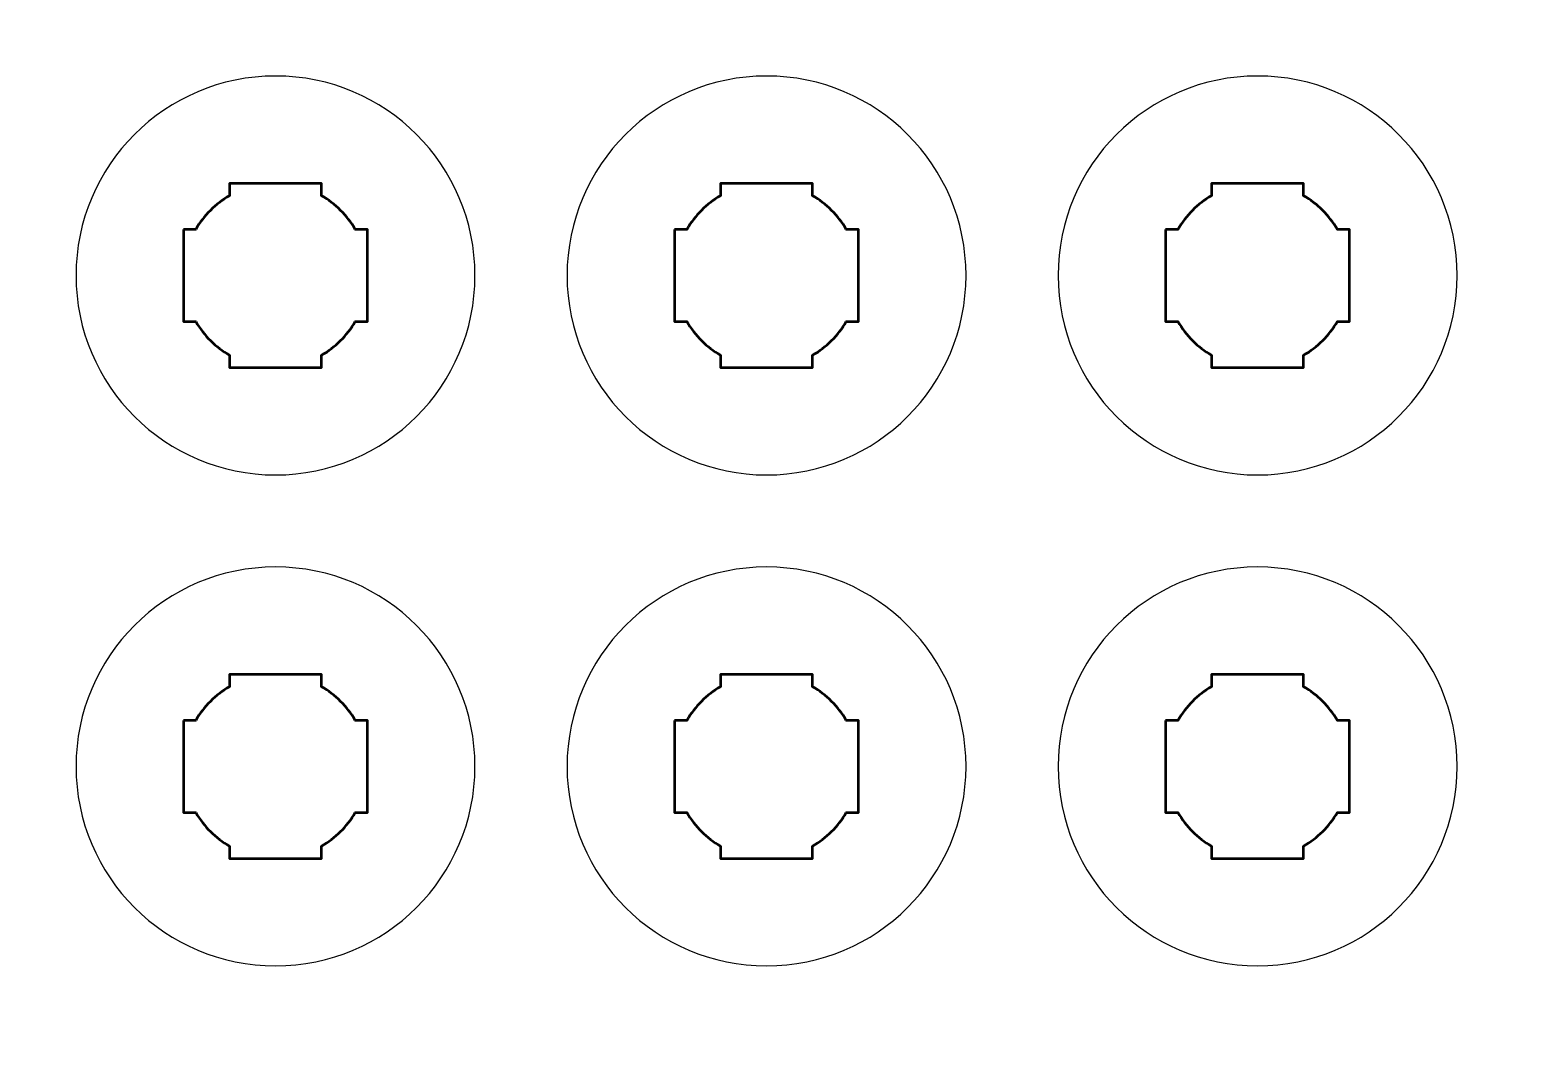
# Model space of a CAD drawing. Header units: centimetres. Extents: x -21 to 0, y -29.7 to 0.
# Drawn here: x -10.5 to -5.616, y -25.828 to -22.55 of the extents above; entities that cross this region are included whole.
import ezdxf

# ---------------------------------------------------------------- set-up
doc = ezdxf.new("R2010")
doc.units = ezdxf.units.CM
doc.header["$MEASUREMENT"] = 0
doc.layers.add('Layer 1', color=7, linetype='Continuous')

msp = doc.modelspace()

# ---------------------------------------------------------------- linework, layer by layer
at = {"layer": 'Layer 1', "color": 1, "lineweight": 53}
msp.add_open_spline([(-21.00003, -29.19995), (-21.00003, -29.19995), (-21.00003, -5.89992), (-21.00003, -5.89992), (-21.00003, -5.89992), (-21.00003, -5.81709), (-20.93286, -5.74992), (-20.85003, -5.74992), (-20.85003, -5.74992), (-20.7672, -5.74992), (-20.70003, -5.68275), (-20.70003, -5.59992), (-20.70003, -5.59992), (-20.70003, -5.51709), (-20.7672, -5.44992), (-20.85003, -5.44992), (-20.85003, -5.44992), (-20.93286, -5.44992), (-21.00003, -5.38275), (-21.00003, -5.29992), (-21.00003, -5.29992), (-21.00003, -5.21709), (-20.93286, -5.14992), (-20.85003, -5.14992), (-20.85003, -5.14992), (-20.7672, -5.14992), (-20.70003, -5.08275), (-20.70003, -4.99992), (-20.70003, -4.99992), (-20.70003, -4.91709), (-20.7672, -4.84992), (-20.85003, -4.84992), (-20.85003, -4.84992), (-20.93286, -4.84992), (-21.00003, -4.78275), (-21.00003, -4.69992), (-21.00003, -4.69992), (-21.00003, -4.61709), (-20.93286, -4.54992), (-20.85003, -4.54992), (-20.85003, -4.54992), (-20.7672, -4.54992), (-20.70003, -4.48275), (-20.70003, -4.39992), (-20.70003, -4.39992), (-20.70003, -4.31709), (-20.7672, -4.24992), (-20.85003, -4.24992), (-20.85003, -4.24992), (-20.93286, -4.24992), (-21.00003, -4.18275), (-21.00003, -4.09992), (-21.00003, -4.09992), (-21.00003, -4.01709), (-20.93286, -3.94992), (-20.85003, -3.94992), (-20.85003, -3.94992), (-20.7672, -3.94992), (-20.70003, -3.88275), (-20.70003, -3.79992), (-20.70003, -3.79992), (-20.70003, -3.71709), (-20.7672, -3.64992), (-20.85003, -3.64992), (-20.85003, -3.64992), (-20.93286, -3.64992), (-21.00003, -3.58275), (-21.00003, -3.49992), (-21.00003, -3.49992), (-21.00003, -3.41709), (-20.93286, -3.34992), (-20.85003, -3.34992), (-20.85003, -3.34992), (-20.7672, -3.34992), (-20.70003, -3.28275), (-20.70003, -3.19992), (-20.70003, -3.19992), (-20.70003, -3.11709), (-20.7672, -3.04992), (-20.85003, -3.04992), (-20.85003, -3.04992), (-20.93286, -3.04992), (-21.00003, -2.98275), (-21.00003, -2.89992), (-21.00003, -2.89992), (-21.00003, -2.81709), (-20.93286, -2.74992), (-20.85003, -2.74992), (-20.85003, -2.74992), (-20.7672, -2.74992), (-20.70003, -2.68275), (-20.70003, -2.59992), (-20.70003, -2.59992), (-20.70003, -2.51709), (-20.7672, -2.44992), (-20.85003, -2.44992), (-20.85003, -2.44992), (-20.93286, -2.44992), (-21.00003, -2.38275), (-21.00003, -2.29992), (-21.00003, -2.29992), (-21.00003, -2.21709), (-20.93286, -2.14992), (-20.85003, -2.14992), (-20.85003, -2.14992), (-20.7672, -2.14992), (-20.70003, -2.08275), (-20.70003, -1.99992), (-20.70003, -1.99992), (-20.70003, -1.91709), (-20.7672, -1.84992), (-20.85003, -1.84992), (-20.85003, -1.84992), (-20.93286, -1.84992), (-21.00003, -1.78275), (-21.00003, -1.69992), (-21.00003, -1.69992), (-21.00003, -1.61709), (-20.93286, -1.54992), (-20.85003, -1.54992), (-20.85003, -1.54992), (-20.7672, -1.54992), (-20.70003, -1.48275), (-20.70003, -1.39992), (-20.70003, -1.39992), (-20.70003, -1.31709), (-20.7672, -1.24992), (-20.85003, -1.24992), (-20.85003, -1.24992), (-20.93286, -1.24992), (-21.00003, -1.18275), (-21.00003, -1.09992), (-21.00003, -1.09992), (-21.00003, -1.09992), (-21.00003, -0.49992), (-21.00003, -0.49992), (-21.00003, -0.49992), (-21.00003, -0.22295), (-20.77694, 0.00004), (-20.49994, 0.00004), (-20.49994, 0.00004), (-20.49994, 0.00004), (-0.50008, 0.00004), (-0.50008, 0.00004), (-0.50008, 0.00004), (-0.22294, 0.00004), (0.00002, -0.22295), (0.00002, -0.49992), (0.00002, -0.49992), (0.00002, -0.49992), (0.00002, -29.19995), (0.00002, -29.19995), (0.00002, -29.19995), (0.00002, -29.47695), (-0.22294, -29.70004), (-0.50008, -29.70004), (-0.50008, -29.70004), (-0.50008, -29.70004), (-20.49994, -29.70004), (-20.49994, -29.70004), (-20.49994, -29.70004), (-20.77694, -29.70004), (-21.00003, -29.47695), (-21.00003, -29.19995)], degree=3, knots=[0, 0, 0, 0, 0.0243902, 0.0243902, 0.0243902, 0.0243902, 0.0487805, 0.0487805, 0.0487805, 0.0487805, 0.0731707, 0.0731707, 0.0731707, 0.0731707, 0.097561, 0.097561, 0.097561, 0.097561, 0.1219512, 0.1219512, 0.1219512, 0.1219512, 0.1463415, 0.1463415, 0.1463415, 0.1463415, 0.1707317, 0.1707317, 0.1707317, 0.1707317, 0.195122, 0.195122, 0.195122, 0.195122, 0.2195122, 0.2195122, 0.2195122, 0.2195122, 0.2439024, 0.2439024, 0.2439024, 0.2439024, 0.2682927, 0.2682927, 0.2682927, 0.2682927, 0.2926829, 0.2926829, 0.2926829, 0.2926829, 0.3170732, 0.3170732, 0.3170732, 0.3170732, 0.3414634, 0.3414634, 0.3414634, 0.3414634, 0.3658537, 0.3658537, 0.3658537, 0.3658537, 0.3902439, 0.3902439, 0.3902439, 0.3902439, 0.4146341, 0.4146341, 0.4146341, 0.4146341, 0.4390244, 0.4390244, 0.4390244, 0.4390244, 0.4634146, 0.4634146, 0.4634146, 0.4634146, 0.4878049, 0.4878049, 0.4878049, 0.4878049, 0.5121951, 0.5121951, 0.5121951, 0.5121951, 0.5365854, 0.5365854, 0.5365854, 0.5365854, 0.5609756, 0.5609756, 0.5609756, 0.5609756, 0.5853659, 0.5853659, 0.5853659, 0.5853659, 0.6097561, 0.6097561, 0.6097561, 0.6097561, 0.6341463, 0.6341463, 0.6341463, 0.6341463, 0.6585366, 0.6585366, 0.6585366, 0.6585366, 0.6829268, 0.6829268, 0.6829268, 0.6829268, 0.7073171, 0.7073171, 0.7073171, 0.7073171, 0.7317073, 0.7317073, 0.7317073, 0.7317073, 0.7560976, 0.7560976, 0.7560976, 0.7560976, 0.7804878, 0.7804878, 0.7804878, 0.7804878, 0.804878, 0.804878, 0.804878, 0.804878, 0.8292683, 0.8292683, 0.8292683, 0.8292683, 0.8536585, 0.8536585, 0.8536585, 0.8536585, 0.8780488, 0.8780488, 0.8780488, 0.8780488, 0.902439, 0.902439, 0.902439, 0.902439, 0.9268293, 0.9268293, 0.9268293, 0.9268293, 0.9512195, 0.9512195, 0.9512195, 0.9512195, 0.9756098, 0.9756098, 0.9756098, 0.9756098, 1, 1, 1, 1], dxfattribs=at)
at = {"layer": 'Layer 1', "color": 3, "lineweight": 25}
for points in [[(-9.05, -23.34999), (-9.05, -23.70918), (-9.34083, -24.00001), (-9.7, -24.00001), (-9.7, -24.00001), (-10.05893, -24.00001), (-10.35, -23.70918), (-10.35, -23.34999), (-10.35, -23.34999), (-10.35, -22.99106), (-10.05893, -22.69999), (-9.7, -22.69999), (-9.7, -22.69999), (-9.34083, -22.69999), (-9.05, -22.99106), (-9.05, -23.34999)], [(-7.45, -23.34999), (-7.45, -23.70918), (-7.74083, -24.00001), (-8.1, -24.00001), (-8.1, -24.00001), (-8.45893, -24.00001), (-8.75, -23.70918), (-8.75, -23.34999), (-8.75, -23.34999), (-8.75, -22.99106), (-8.45893, -22.69999), (-8.1, -22.69999), (-8.1, -22.69999), (-7.74083, -22.69999), (-7.45, -22.99106), (-7.45, -23.34999)], [(-5.85, -23.34999), (-5.85, -23.70918), (-6.14083, -24.00001), (-6.5, -24.00001), (-6.5, -24.00001), (-6.85893, -24.00001), (-7.15, -23.70918), (-7.15, -23.34999), (-7.15, -23.34999), (-7.15, -22.99106), (-6.85893, -22.69999), (-6.5, -22.69999), (-6.5, -22.69999), (-6.14083, -22.69999), (-5.85, -22.99106), (-5.85, -23.34999)], [(-9.05, -24.94999), (-9.05, -25.30918), (-9.34083, -25.60001), (-9.7, -25.60001), (-9.7, -25.60001), (-10.05893, -25.60001), (-10.35, -25.30918), (-10.35, -24.94999), (-10.35, -24.94999), (-10.35, -24.59106), (-10.05893, -24.29999), (-9.7, -24.29999), (-9.7, -24.29999), (-9.34083, -24.29999), (-9.05, -24.59106), (-9.05, -24.94999)], [(-7.45, -24.94999), (-7.45, -25.30918), (-7.74083, -25.60001), (-8.1, -25.60001), (-8.1, -25.60001), (-8.45893, -25.60001), (-8.75, -25.30918), (-8.75, -24.94999), (-8.75, -24.94999), (-8.75, -24.59106), (-8.45893, -24.29999), (-8.1, -24.29999), (-8.1, -24.29999), (-7.74083, -24.29999), (-7.45, -24.59106), (-7.45, -24.94999)], [(-5.85, -24.94999), (-5.85, -25.30918), (-6.14083, -25.60001), (-6.5, -25.60001), (-6.5, -25.60001), (-6.85893, -25.60001), (-7.15, -25.30918), (-7.15, -24.94999), (-7.15, -24.94999), (-7.15, -24.59106), (-6.85893, -24.29999), (-6.5, -24.29999), (-6.5, -24.29999), (-6.14083, -24.29999), (-5.85, -24.59106), (-5.85, -24.94999)]]:
    msp.add_open_spline(points, degree=3, knots=[0, 0, 0, 0, 0.25, 0.25, 0.25, 0.25, 0.5, 0.5, 0.5, 0.5, 0.75, 0.75, 0.75, 0.75, 1, 1, 1, 1], dxfattribs=at)
at = {"layer": 'Layer 1', "lineweight": 53}
for points in [[(-9.99998, -23.20006), (-9.99998, -23.20006), (-9.95989, -23.20006), (-9.95989, -23.20006), (-9.95989, -23.20006), (-9.93354, -23.15449), (-9.89554, -23.11649), (-9.84998, -23.09013), (-9.84998, -23.09013), (-9.84998, -23.09013), (-9.84998, -23.05006), (-9.84998, -23.05006), (-9.84998, -23.05006), (-9.84998, -23.05006), (-9.70542, -23.05006), (-9.70542, -23.05006), (-9.70542, -23.05006), (-9.70542, -23.05006), (-9.7, -23.04999), (-9.7, -23.04999), (-9.7, -23.04999), (-9.7, -23.04999), (-9.69458, -23.05006), (-9.69458, -23.05006), (-9.69458, -23.05006), (-9.69458, -23.05006), (-9.54997, -23.05006), (-9.54997, -23.05006), (-9.54997, -23.05006), (-9.54997, -23.05006), (-9.54997, -23.09014), (-9.54997, -23.09014), (-9.54997, -23.09014), (-9.50441, -23.1165), (-9.46643, -23.15449), (-9.44009, -23.20006), (-9.44009, -23.20006), (-9.44009, -23.20006), (-9.39998, -23.20006), (-9.39998, -23.20006), (-9.39998, -23.20006), (-9.39998, -23.20006), (-9.39998, -23.50007), (-9.39998, -23.50007), (-9.39998, -23.50007), (-9.39998, -23.50007), (-9.44015, -23.50007), (-9.44015, -23.50007), (-9.44015, -23.50007), (-9.46649, -23.5456), (-9.50444, -23.58354), (-9.54997, -23.60987), (-9.54997, -23.60987), (-9.54997, -23.60987), (-9.54997, -23.65006), (-9.54997, -23.65006), (-9.54997, -23.65006), (-9.54997, -23.65006), (-9.84998, -23.65006), (-9.84998, -23.65006), (-9.84998, -23.65006), (-9.84998, -23.65006), (-9.84998, -23.60988), (-9.84998, -23.60988), (-9.84998, -23.60988), (-9.89552, -23.58355), (-9.93348, -23.5456), (-9.95983, -23.50007), (-9.95983, -23.50007), (-9.95983, -23.50007), (-9.99998, -23.50007), (-9.99998, -23.50007), (-9.99998, -23.50007), (-9.99998, -23.50007), (-9.99998, -23.35154), (-9.99998, -23.35154), (-9.99998, -23.35154), (-9.99998, -23.35154), (-10, -23.34999), (-10, -23.34999), (-10, -23.34999), (-10, -23.34999), (-9.99998, -23.34844), (-9.99998, -23.34844), (-9.99998, -23.34844), (-9.99998, -23.34844), (-9.99998, -23.20006), (-9.99998, -23.20006)], [(-8.39998, -23.20006), (-8.39998, -23.20006), (-8.35989, -23.20006), (-8.35989, -23.20006), (-8.35989, -23.20006), (-8.33354, -23.15449), (-8.29554, -23.11649), (-8.24998, -23.09013), (-8.24998, -23.09013), (-8.24998, -23.09013), (-8.24998, -23.05006), (-8.24998, -23.05006), (-8.24998, -23.05006), (-8.24998, -23.05006), (-8.10542, -23.05006), (-8.10542, -23.05006), (-8.10542, -23.05006), (-8.10542, -23.05006), (-8.1, -23.04999), (-8.1, -23.04999), (-8.1, -23.04999), (-8.1, -23.04999), (-8.09458, -23.05006), (-8.09458, -23.05006), (-8.09458, -23.05006), (-8.09458, -23.05006), (-7.94997, -23.05006), (-7.94997, -23.05006), (-7.94997, -23.05006), (-7.94997, -23.05006), (-7.94997, -23.09014), (-7.94997, -23.09014), (-7.94997, -23.09014), (-7.90441, -23.1165), (-7.86643, -23.15449), (-7.84009, -23.20006), (-7.84009, -23.20006), (-7.84009, -23.20006), (-7.79998, -23.20006), (-7.79998, -23.20006), (-7.79998, -23.20006), (-7.79998, -23.20006), (-7.79998, -23.50007), (-7.79998, -23.50007), (-7.79998, -23.50007), (-7.79998, -23.50007), (-7.84015, -23.50007), (-7.84015, -23.50007), (-7.84015, -23.50007), (-7.86649, -23.5456), (-7.90444, -23.58354), (-7.94997, -23.60987), (-7.94997, -23.60987), (-7.94997, -23.60987), (-7.94997, -23.65006), (-7.94997, -23.65006), (-7.94997, -23.65006), (-7.94997, -23.65006), (-8.24998, -23.65006), (-8.24998, -23.65006), (-8.24998, -23.65006), (-8.24998, -23.65006), (-8.24998, -23.60988), (-8.24998, -23.60988), (-8.24998, -23.60988), (-8.29552, -23.58355), (-8.33348, -23.5456), (-8.35983, -23.50007), (-8.35983, -23.50007), (-8.35983, -23.50007), (-8.39998, -23.50007), (-8.39998, -23.50007), (-8.39998, -23.50007), (-8.39998, -23.50007), (-8.39998, -23.35154), (-8.39998, -23.35154), (-8.39998, -23.35154), (-8.39998, -23.35154), (-8.4, -23.34999), (-8.4, -23.34999), (-8.4, -23.34999), (-8.4, -23.34999), (-8.39998, -23.34844), (-8.39998, -23.34844), (-8.39998, -23.34844), (-8.39998, -23.34844), (-8.39998, -23.20006), (-8.39998, -23.20006)], [(-6.79998, -23.20006), (-6.79998, -23.20006), (-6.75989, -23.20006), (-6.75989, -23.20006), (-6.75989, -23.20006), (-6.73354, -23.15449), (-6.69554, -23.11649), (-6.64998, -23.09013), (-6.64998, -23.09013), (-6.64998, -23.09013), (-6.64998, -23.05006), (-6.64998, -23.05006), (-6.64998, -23.05006), (-6.64998, -23.05006), (-6.50542, -23.05006), (-6.50542, -23.05006), (-6.50542, -23.05006), (-6.50542, -23.05006), (-6.5, -23.04999), (-6.5, -23.04999), (-6.5, -23.04999), (-6.5, -23.04999), (-6.49458, -23.05006), (-6.49458, -23.05006), (-6.49458, -23.05006), (-6.49458, -23.05006), (-6.34997, -23.05006), (-6.34997, -23.05006), (-6.34997, -23.05006), (-6.34997, -23.05006), (-6.34997, -23.09014), (-6.34997, -23.09014), (-6.34997, -23.09014), (-6.30441, -23.1165), (-6.26643, -23.15449), (-6.24009, -23.20006), (-6.24009, -23.20006), (-6.24009, -23.20006), (-6.19998, -23.20006), (-6.19998, -23.20006), (-6.19998, -23.20006), (-6.19998, -23.20006), (-6.19998, -23.50007), (-6.19998, -23.50007), (-6.19998, -23.50007), (-6.19998, -23.50007), (-6.24015, -23.50007), (-6.24015, -23.50007), (-6.24015, -23.50007), (-6.26649, -23.5456), (-6.30444, -23.58354), (-6.34997, -23.60987), (-6.34997, -23.60987), (-6.34997, -23.60987), (-6.34997, -23.65006), (-6.34997, -23.65006), (-6.34997, -23.65006), (-6.34997, -23.65006), (-6.64998, -23.65006), (-6.64998, -23.65006), (-6.64998, -23.65006), (-6.64998, -23.65006), (-6.64998, -23.60988), (-6.64998, -23.60988), (-6.64998, -23.60988), (-6.69552, -23.58355), (-6.73348, -23.5456), (-6.75983, -23.50007), (-6.75983, -23.50007), (-6.75983, -23.50007), (-6.79998, -23.50007), (-6.79998, -23.50007), (-6.79998, -23.50007), (-6.79998, -23.50007), (-6.79998, -23.35154), (-6.79998, -23.35154), (-6.79998, -23.35154), (-6.79998, -23.35154), (-6.8, -23.34999), (-6.8, -23.34999), (-6.8, -23.34999), (-6.8, -23.34999), (-6.79998, -23.34844), (-6.79998, -23.34844), (-6.79998, -23.34844), (-6.79998, -23.34844), (-6.79998, -23.20006), (-6.79998, -23.20006)], [(-9.99998, -24.80006), (-9.99998, -24.80006), (-9.95989, -24.80006), (-9.95989, -24.80006), (-9.95989, -24.80006), (-9.93354, -24.75449), (-9.89554, -24.71649), (-9.84998, -24.69013), (-9.84998, -24.69013), (-9.84998, -24.69013), (-9.84998, -24.65006), (-9.84998, -24.65006), (-9.84998, -24.65006), (-9.84998, -24.65006), (-9.70542, -24.65006), (-9.70542, -24.65006), (-9.70542, -24.65006), (-9.70542, -24.65006), (-9.7, -24.64999), (-9.7, -24.64999), (-9.7, -24.64999), (-9.7, -24.64999), (-9.69458, -24.65006), (-9.69458, -24.65006), (-9.69458, -24.65006), (-9.69458, -24.65006), (-9.54997, -24.65006), (-9.54997, -24.65006), (-9.54997, -24.65006), (-9.54997, -24.65006), (-9.54997, -24.69014), (-9.54997, -24.69014), (-9.54997, -24.69014), (-9.50441, -24.7165), (-9.46643, -24.75449), (-9.44009, -24.80006), (-9.44009, -24.80006), (-9.44009, -24.80006), (-9.39998, -24.80006), (-9.39998, -24.80006), (-9.39998, -24.80006), (-9.39998, -24.80006), (-9.39998, -25.10007), (-9.39998, -25.10007), (-9.39998, -25.10007), (-9.39998, -25.10007), (-9.44015, -25.10007), (-9.44015, -25.10007), (-9.44015, -25.10007), (-9.46649, -25.1456), (-9.50444, -25.18354), (-9.54997, -25.20987), (-9.54997, -25.20987), (-9.54997, -25.20987), (-9.54997, -25.25006), (-9.54997, -25.25006), (-9.54997, -25.25006), (-9.54997, -25.25006), (-9.84998, -25.25006), (-9.84998, -25.25006), (-9.84998, -25.25006), (-9.84998, -25.25006), (-9.84998, -25.20988), (-9.84998, -25.20988), (-9.84998, -25.20988), (-9.89552, -25.18355), (-9.93348, -25.1456), (-9.95983, -25.10007), (-9.95983, -25.10007), (-9.95983, -25.10007), (-9.99998, -25.10007), (-9.99998, -25.10007), (-9.99998, -25.10007), (-9.99998, -25.10007), (-9.99998, -24.95154), (-9.99998, -24.95154), (-9.99998, -24.95154), (-9.99998, -24.95154), (-10, -24.94999), (-10, -24.94999), (-10, -24.94999), (-10, -24.94999), (-9.99998, -24.94844), (-9.99998, -24.94844), (-9.99998, -24.94844), (-9.99998, -24.94844), (-9.99998, -24.80006), (-9.99998, -24.80006)], [(-8.39998, -24.80006), (-8.39998, -24.80006), (-8.35989, -24.80006), (-8.35989, -24.80006), (-8.35989, -24.80006), (-8.33354, -24.75449), (-8.29554, -24.71649), (-8.24998, -24.69013), (-8.24998, -24.69013), (-8.24998, -24.69013), (-8.24998, -24.65006), (-8.24998, -24.65006), (-8.24998, -24.65006), (-8.24998, -24.65006), (-8.10542, -24.65006), (-8.10542, -24.65006), (-8.10542, -24.65006), (-8.10542, -24.65006), (-8.1, -24.64999), (-8.1, -24.64999), (-8.1, -24.64999), (-8.1, -24.64999), (-8.09458, -24.65006), (-8.09458, -24.65006), (-8.09458, -24.65006), (-8.09458, -24.65006), (-7.94997, -24.65006), (-7.94997, -24.65006), (-7.94997, -24.65006), (-7.94997, -24.65006), (-7.94997, -24.69014), (-7.94997, -24.69014), (-7.94997, -24.69014), (-7.90441, -24.7165), (-7.86643, -24.75449), (-7.84009, -24.80006), (-7.84009, -24.80006), (-7.84009, -24.80006), (-7.79998, -24.80006), (-7.79998, -24.80006), (-7.79998, -24.80006), (-7.79998, -24.80006), (-7.79998, -25.10007), (-7.79998, -25.10007), (-7.79998, -25.10007), (-7.79998, -25.10007), (-7.84015, -25.10007), (-7.84015, -25.10007), (-7.84015, -25.10007), (-7.86649, -25.1456), (-7.90444, -25.18354), (-7.94997, -25.20987), (-7.94997, -25.20987), (-7.94997, -25.20987), (-7.94997, -25.25006), (-7.94997, -25.25006), (-7.94997, -25.25006), (-7.94997, -25.25006), (-8.24998, -25.25006), (-8.24998, -25.25006), (-8.24998, -25.25006), (-8.24998, -25.25006), (-8.24998, -25.20988), (-8.24998, -25.20988), (-8.24998, -25.20988), (-8.29552, -25.18355), (-8.33348, -25.1456), (-8.35983, -25.10007), (-8.35983, -25.10007), (-8.35983, -25.10007), (-8.39998, -25.10007), (-8.39998, -25.10007), (-8.39998, -25.10007), (-8.39998, -25.10007), (-8.39998, -24.95154), (-8.39998, -24.95154), (-8.39998, -24.95154), (-8.39998, -24.95154), (-8.4, -24.94999), (-8.4, -24.94999), (-8.4, -24.94999), (-8.4, -24.94999), (-8.39998, -24.94844), (-8.39998, -24.94844), (-8.39998, -24.94844), (-8.39998, -24.94844), (-8.39998, -24.80006), (-8.39998, -24.80006)], [(-6.79998, -24.80006), (-6.79998, -24.80006), (-6.75989, -24.80006), (-6.75989, -24.80006), (-6.75989, -24.80006), (-6.73354, -24.75449), (-6.69554, -24.71649), (-6.64998, -24.69013), (-6.64998, -24.69013), (-6.64998, -24.69013), (-6.64998, -24.65006), (-6.64998, -24.65006), (-6.64998, -24.65006), (-6.64998, -24.65006), (-6.50542, -24.65006), (-6.50542, -24.65006), (-6.50542, -24.65006), (-6.50542, -24.65006), (-6.5, -24.64999), (-6.5, -24.64999), (-6.5, -24.64999), (-6.5, -24.64999), (-6.49458, -24.65006), (-6.49458, -24.65006), (-6.49458, -24.65006), (-6.49458, -24.65006), (-6.34997, -24.65006), (-6.34997, -24.65006), (-6.34997, -24.65006), (-6.34997, -24.65006), (-6.34997, -24.69014), (-6.34997, -24.69014), (-6.34997, -24.69014), (-6.30441, -24.7165), (-6.26643, -24.75449), (-6.24009, -24.80006), (-6.24009, -24.80006), (-6.24009, -24.80006), (-6.19998, -24.80006), (-6.19998, -24.80006), (-6.19998, -24.80006), (-6.19998, -24.80006), (-6.19998, -25.10007), (-6.19998, -25.10007), (-6.19998, -25.10007), (-6.19998, -25.10007), (-6.24015, -25.10007), (-6.24015, -25.10007), (-6.24015, -25.10007), (-6.26649, -25.1456), (-6.30444, -25.18354), (-6.34997, -25.20987), (-6.34997, -25.20987), (-6.34997, -25.20987), (-6.34997, -25.25006), (-6.34997, -25.25006), (-6.34997, -25.25006), (-6.34997, -25.25006), (-6.64998, -25.25006), (-6.64998, -25.25006), (-6.64998, -25.25006), (-6.64998, -25.25006), (-6.64998, -25.20988), (-6.64998, -25.20988), (-6.64998, -25.20988), (-6.69552, -25.18355), (-6.73348, -25.1456), (-6.75983, -25.10007), (-6.75983, -25.10007), (-6.75983, -25.10007), (-6.79998, -25.10007), (-6.79998, -25.10007), (-6.79998, -25.10007), (-6.79998, -25.10007), (-6.79998, -24.95154), (-6.79998, -24.95154), (-6.79998, -24.95154), (-6.79998, -24.95154), (-6.8, -24.94999), (-6.8, -24.94999), (-6.8, -24.94999), (-6.8, -24.94999), (-6.79998, -24.94844), (-6.79998, -24.94844), (-6.79998, -24.94844), (-6.79998, -24.94844), (-6.79998, -24.80006), (-6.79998, -24.80006)]]:
    msp.add_open_spline(points, degree=3, knots=[0, 0, 0, 0, 0.0454545, 0.0454545, 0.0454545, 0.0454545, 0.0909091, 0.0909091, 0.0909091, 0.0909091, 0.1363636, 0.1363636, 0.1363636, 0.1363636, 0.1818182, 0.1818182, 0.1818182, 0.1818182, 0.2272727, 0.2272727, 0.2272727, 0.2272727, 0.2727273, 0.2727273, 0.2727273, 0.2727273, 0.3181818, 0.3181818, 0.3181818, 0.3181818, 0.3636364, 0.3636364, 0.3636364, 0.3636364, 0.4090909, 0.4090909, 0.4090909, 0.4090909, 0.4545455, 0.4545455, 0.4545455, 0.4545455, 0.5, 0.5, 0.5, 0.5, 0.5454545, 0.5454545, 0.5454545, 0.5454545, 0.5909091, 0.5909091, 0.5909091, 0.5909091, 0.6363636, 0.6363636, 0.6363636, 0.6363636, 0.6818182, 0.6818182, 0.6818182, 0.6818182, 0.7272727, 0.7272727, 0.7272727, 0.7272727, 0.7727273, 0.7727273, 0.7727273, 0.7727273, 0.8181818, 0.8181818, 0.8181818, 0.8181818, 0.8636364, 0.8636364, 0.8636364, 0.8636364, 0.9090909, 0.9090909, 0.9090909, 0.9090909, 0.9545455, 0.9545455, 0.9545455, 0.9545455, 1, 1, 1, 1], dxfattribs=at)

doc.saveas('drawing.dxf')
